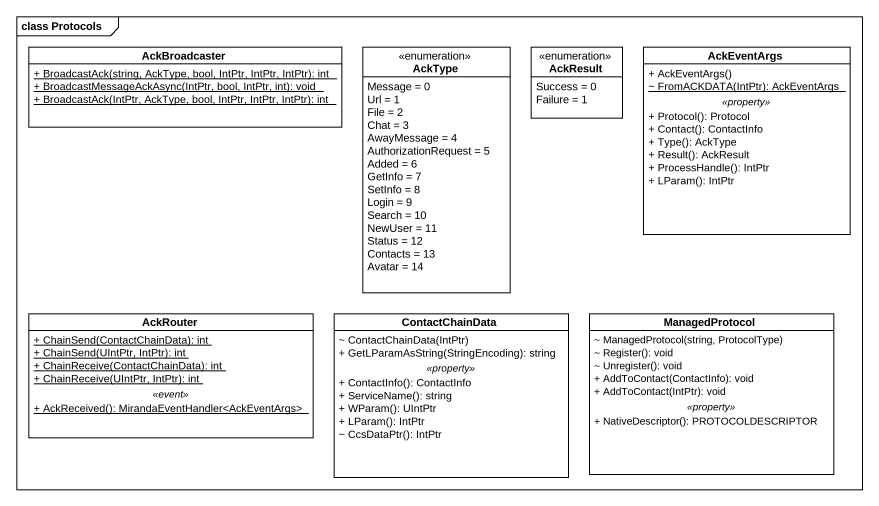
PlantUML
@startuml
mainframe class Protocols
hide circle
hide empty members
skinparam classAttributeIconSize 0
class AckBroadcaster {
  {static} + BroadcastAck(string, AckType, bool, IntPtr, IntPtr, IntPtr): int
  {static} + BroadcastMessageAckAsync(IntPtr, bool, IntPtr, int): void
  {static} + BroadcastAck(IntPtr, AckType, bool, IntPtr, IntPtr, IntPtr): int
}
enum AckType {
  Message = 0
  Url = 1
  File = 2
  Chat = 3
  AwayMessage = 4
  AuthorizationRequest = 5
  Added = 6
  GetInfo = 7
  SetInfo = 8
  Login = 9
  Search = 10
  NewUser = 11
  Status = 12
  Contacts = 13
  Avatar = 14
}
enum AckResult {
  Success = 0
  Failure = 1
}
class AckEventArgs {
  + AckEventArgs()
  {static} ~ FromACKDATA(IntPtr): AckEventArgs
  .. <<property>> ..
  + Protocol(): Protocol
  + Contact(): ContactInfo
  + Type(): AckType
  + Result(): AckResult
  + ProcessHandle(): IntPtr
  + LParam(): IntPtr
}
class AckRouter {
  {static} + ChainSend(ContactChainData): int
  {static} + ChainSend(UIntPtr, IntPtr): int
  {static} + ChainReceive(ContactChainData): int
  {static} + ChainReceive(UIntPtr, IntPtr): int
  .. <<event>> ..
  {static} + AckReceived(): MirandaEventHandler<AckEventArgs>
}
class ContactChainData {
  ~ ContactChainData(IntPtr)
  + GetLParamAsString(StringEncoding): string
  .. <<property>> ..
  + ContactInfo(): ContactInfo
  + ServiceName(): string
  + WParam(): UIntPtr
  + LParam(): IntPtr
  ~ CcsDataPtr(): IntPtr
}
class ManagedProtocol {
  ~ ManagedProtocol(string, ProtocolType)
  ~ Register(): void
  ~ Unregister(): void
  + AddToContact(ContactInfo): void
  + AddToContact(IntPtr): void
  .. <<property>> ..
  + NativeDescriptor(): PROTOCOLDESCRIPTOR
}
@enduml
